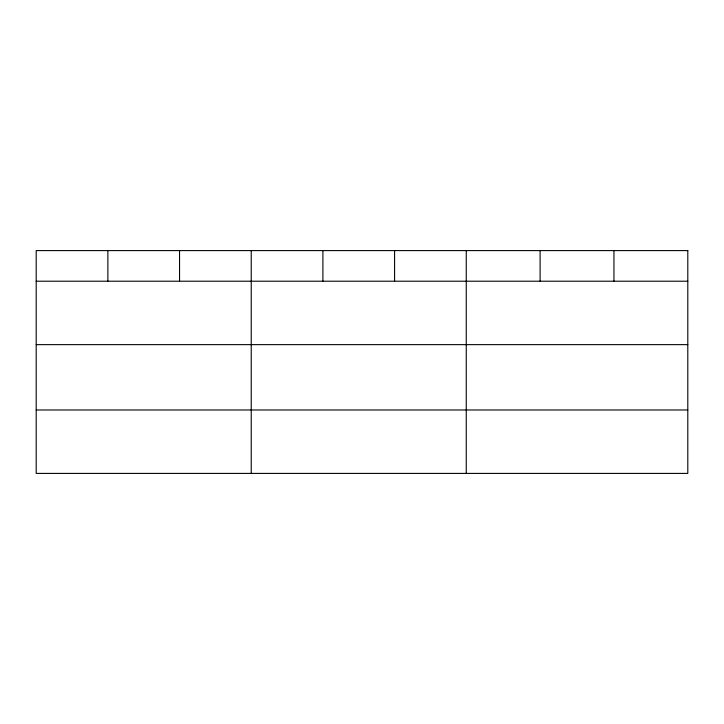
<?xml version="1.0" encoding="UTF-8"?>
<svg xmlns="http://www.w3.org/2000/svg" width="724" height="724" viewBox="0 0 724 724"><rect width="100%" height="100%" fill="white"/><g stroke="black" fill="none" stroke-linecap="round" stroke-linejoin="round"><path stroke-width="1.09" d="M36.2 281.211L687.8 281.211M36.2 344.633L687.8 344.633M36.2 409.983L687.8 409.983M613.952 250.594L613.952 281.211M540.104 250.594L540.104 281.211M466.256 250.594L466.256 473.406M394.58 250.594L394.58 281.211M322.904 250.594L322.904 281.211M251.228 250.594L251.228 473.406M179.552 250.594L179.552 281.211M107.876 250.594L107.876 281.211M687.8 250.594L36.2 250.594L36.2 473.406L687.8 473.406L687.8 250.594"/></g></svg>
